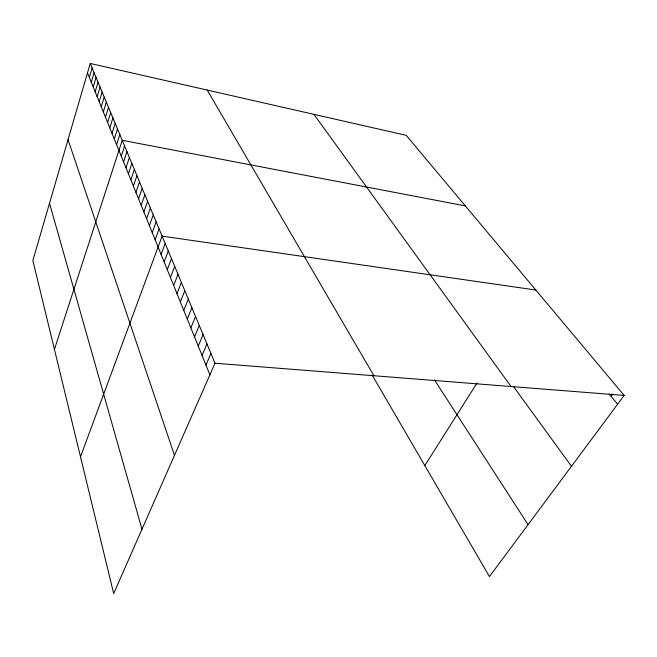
<?xml version="1.0" encoding="UTF-8"?>
<svg xmlns="http://www.w3.org/2000/svg" width="657" height="657" viewBox="0 0 657 657"><rect width="100%" height="100%" fill="white"/><g stroke="black" fill="none" stroke-linecap="round" stroke-linejoin="round"><path stroke-width="0.99" d="M90.239 63.45L32.85 260.484L113.686 593.55L215.003 363.231L90.239 63.45L406.215 135.35L624.15 395.432L489.449 576.6L372.322 375.369M89.368 77.493L92.144 68.032M91.274 82.191L94.082 72.689M93.204 86.962L96.045 77.411M95.166 91.808L98.041 82.207M97.162 96.719L100.069 87.077M99.191 101.712L102.122 92.021M101.244 106.787L104.217 97.047M103.33 111.936L106.344 102.155M105.457 117.176L108.504 107.337M107.608 122.498L110.696 112.61M109.801 127.901L112.922 117.964M112.027 133.396L115.189 123.417M114.293 138.98L117.496 128.953M116.593 144.655L119.837 134.578M54.432 349.401L122.218 140.302L465.345 205.92M121.249 156.128L124.575 145.953M123.598 161.926L126.965 151.693M125.98 167.814L129.396 157.532M128.411 173.801L131.868 163.478M130.874 179.887L134.381 169.514M133.387 186.079L136.935 175.657M135.942 192.386L139.539 181.915M138.545 198.792L142.183 188.272M141.189 205.321L144.885 194.743M143.883 211.956L147.628 201.338M146.618 218.715L150.42 208.047M149.41 225.597L153.262 214.872M152.252 232.603L156.152 221.828M155.142 239.739L159.101 228.915M80.491 456.787L162.107 236.134L535.833 290.033M161.088 254.407L165.17 243.484M164.143 261.946L168.291 250.982M167.264 269.641L171.469 258.62M170.442 277.476L174.705 266.405M173.678 285.458L178.014 274.347M176.979 293.605L181.381 282.436M180.346 301.916L184.814 290.698M183.779 310.391L188.321 299.124M187.286 319.031L191.901 307.722M190.867 327.859L195.556 316.493M194.513 336.86L199.285 325.453M198.242 346.058L203.087 334.602M202.044 355.445L206.98 343.94M205.937 365.029L210.946 353.482M424.824 465.567L477.031 383.015M611.117 396.368L612.882 393.97M215.003 363.231L624.15 395.432M609.211 394.044L617.605 404.236M513.749 386.891L571.467 466.289M313.915 114.343L511.056 386.53M434.458 379.886L528.064 524.664M207.218 90.075L373.915 375.738M87.496 72.87L209.903 374.827M68.041 139.678L174.483 455.342M49.513 203.276L141.978 529.246"/></g></svg>
